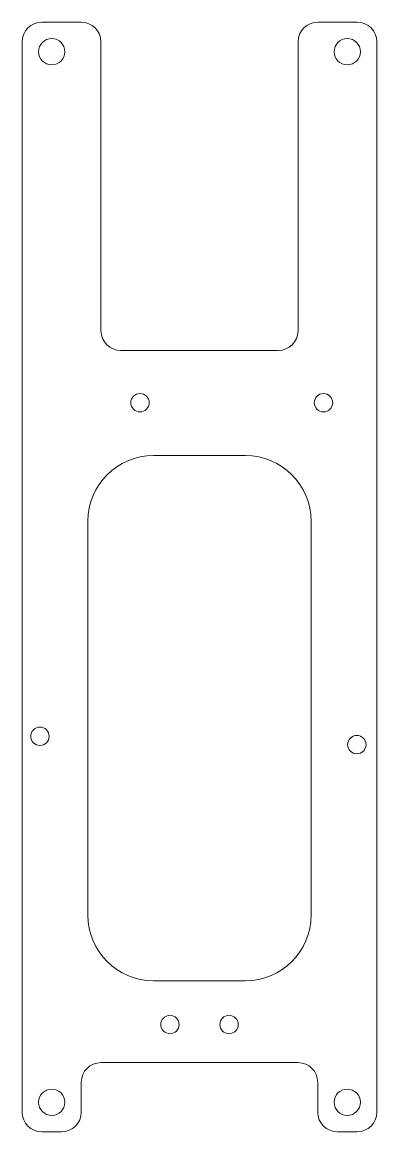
# Model space of a CAD drawing. Header units: millimetres. Extents: x -27 to 27, y -84 to 85.
import ezdxf

# ---------------------------------------------------------------- set-up
doc = ezdxf.new("R2010")
doc.units = ezdxf.units.MM

msp = doc.modelspace()

# ---------------------------------------------------------------- linework, layer by layer
at = {"color": 7, "linetype": 'Continuous', "lineweight": 15}
for p, q in [((-18, 84.5), (-24, 84.5)), ((24, 84.5), (18, 84.5)), ((-27, 81.5), (-27, -81.5)), ((-15, 37.5), (-15, 81.5)), ((15, 81.5), (15, 37.5)), ((27, -81.5), (27, 81.5)), ((12, 34.5), (-12, 34.5)), ((7, 18.5), (-7, 18.5)), ((-17, 8.5), (-17, -51.5)), ((17, -51.5), (17, 8.5)), ((-7, -61.5), (7, -61.5)), ((-15, -73.96), (15, -73.96)), ((-18, -81.5), (-18, -76.96)), ((18, -76.96), (18, -81.5)), ((-24, -84.5), (-21, -84.5)), ((21, -84.5), (24, -84.5))]:
    msp.add_line(p, q, dxfattribs=at)
for centre, radius in [((-22.5, 80), 2), ((22.5, 80), 2), ((-9.06, 26.54), 1.4), ((18.88, 26.54), 1.4), ((-24.3, -24.26), 1.4), ((23.96, -25.53), 1.4), ((-4.5, -68.16), 1.4), ((4.5, -68.16), 1.4), ((-22.5, -80), 2), ((22.5, -80), 2)]:
    msp.add_circle(centre, radius, dxfattribs=at)
for centre, radius, start, end in [((18, 81.5), 3, 90, 180), ((24, 81.5), 3, 0, 90), ((-24, 81.5), 3, 90, 180), ((-18, 81.5), 3, 0, 90), ((-12, 37.5), 3, 180, 270), ((12, 37.5), 3, 270, 0), ((-7, 8.5), 10, 90, 180), ((7, 8.5), 10, 0, 90), ((-7, -51.5), 10, 180, 270), ((7, -51.5), 10, 270, 0), ((-15, -76.96), 3, 90, 180), ((15, -76.96), 3, 0, 90), ((-24, -81.5), 3, 180, 270), ((-21, -81.5), 3, 270, 0), ((21, -81.5), 3, 180, 270), ((24, -81.5), 3, 270, 0)]:
    msp.add_arc(centre, radius, start, end, dxfattribs=at)

doc.saveas('drawing.dxf')
